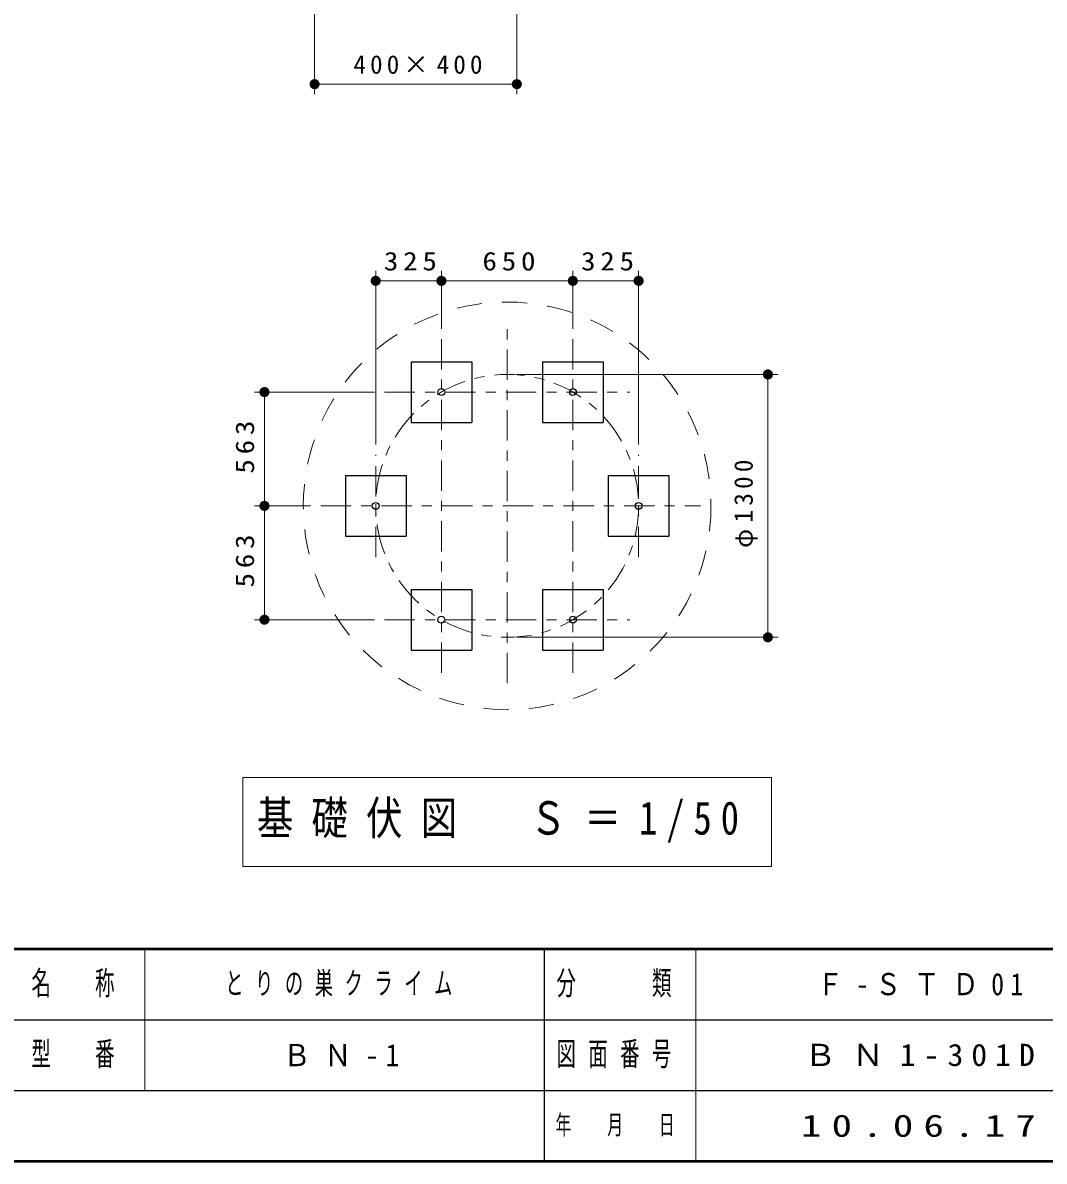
# Model space of a CAD drawing. Units: millimetres on the paper, with parts at other scales. Extents: x -365 to 0, y -12 to 257.
# Drawn here: x -181.6 to -80.6, y 0 to 112.6 of the extents above; entities that cross this region are included whole.
import ezdxf

# ---------------------------------------------------------------- set-up
doc = ezdxf.new("R2010")
doc.units = ezdxf.units.MM
doc.linetypes.add('USER1', pattern=[4.5, 2.5, -2])
doc.linetypes.add('USER2', pattern=[6, 3, -1, 1, -1])
doc.layers.add('LY_1', color=7, linetype='Continuous', lineweight=25)
doc.layers.add('LY_2', color=7, linetype='Continuous', lineweight=13)
doc.layers.add('LY_3', color=7, linetype='Continuous')
doc.styles.add('ＭＳ ゴシック', font='')
doc.styles.get('ＭＳ ゴシック').set_extended_font_data('MS Gothic')

# ---------------------------------------------------------------- blocks, each defined once
blk = doc.blocks.new('filled_dot')
at = {"color": 0, "linetype": 'Continuous', "lineweight": -2, "const_width": 1.25}
blk.add_lwpolyline([(-0.625, 0, 1), (0.625, 0, 1)], format="xyb", close=True, dxfattribs=at)

msp = doc.modelspace()

# ---------------------------------------------------------------- linework, layer by layer
at = {"layer": 'LY_1', "lineweight": 13}
for p, q in [((-152.718, 121.536), (-152.718, 105.536)), ((-132.718, 121.536), (-132.718, 105.536)), ((-132.718, 106.536), (-152.718, 106.536)), ((-146.676, 70.887), (-146.676, 88.081)), ((-140.176, 82.325), (-140.176, 88.081)), ((-127.176, 82.325), (-127.176, 88.081)), ((-120.676, 70.887), (-120.676, 88.081)), ((-146.676, 87.081), (-140.176, 87.081)), ((-140.176, 87.081), (-127.176, 87.081)), ((-127.176, 87.081), (-120.676, 87.081)), ((-132.676, 77.823), (-106.889, 77.823)), ((-107.889, 77.823), (-107.889, 51.823)), ((-146.797, 76.081), (-158.676, 76.081)), ((-157.676, 64.823), (-157.676, 76.081)), ((-153.114, 64.823), (-158.676, 64.823)), ((-153.114, 64.823), (-158.676, 64.823)), ((-157.676, 53.565), (-157.676, 64.823)), ((-146.797, 53.565), (-158.676, 53.565)), ((-132.676, 51.823), (-106.889, 51.823)), ((-159.826, 37.954), (-159.826, 29.154)), ((-107.526, 37.954), (-159.826, 37.954)), ((-107.526, 29.154), (-107.526, 37.954)), ((-159.826, 29.154), (-107.526, 29.154))]:
    msp.add_line(p, q, dxfattribs=at)
at = {"layer": 'LY_1', "linetype": 'USER2', "lineweight": 13}
for p, q in [((-133.676, 47.292), (-133.676, 82.801)), ((-140.176, 48.32), (-140.176, 81.325)), ((-127.176, 48.32), (-127.176, 81.325)), ((-145.797, 76.081), (-121.556, 76.081)), ((-146.676, 59.758), (-146.676, 69.887)), ((-120.676, 59.758), (-120.676, 69.887)), ((-152.114, 64.823), (-114.556, 64.823)), ((-145.797, 53.565), (-121.556, 53.565))]:
    msp.add_line(p, q, dxfattribs=at)
at = {"layer": 'LY_1'}
for p, q in [((-143.176, 79.081), (-143.176, 73.081)), ((-143.176, 79.081), (-137.176, 79.081)), ((-137.176, 79.081), (-137.176, 73.081)), ((-130.176, 79.081), (-130.176, 73.081)), ((-130.176, 79.081), (-124.176, 79.081)), ((-124.176, 79.081), (-124.176, 73.081)), ((-143.176, 73.081), (-137.176, 73.081)), ((-130.176, 73.081), (-124.176, 73.081)), ((-149.676, 67.823), (-149.676, 61.823)), ((-149.676, 67.823), (-143.676, 67.823)), ((-143.676, 67.823), (-143.676, 61.823)), ((-123.676, 67.823), (-123.676, 61.823)), ((-123.676, 67.823), (-117.676, 67.823)), ((-117.676, 67.823), (-117.676, 61.823)), ((-149.676, 61.823), (-143.676, 61.823)), ((-123.676, 61.823), (-117.676, 61.823)), ((-143.176, 56.565), (-143.176, 50.565)), ((-143.176, 56.565), (-137.176, 56.565)), ((-137.176, 56.565), (-137.176, 50.565)), ((-130.176, 56.565), (-130.176, 50.565)), ((-130.176, 56.565), (-124.176, 56.565)), ((-124.176, 56.565), (-124.176, 50.565)), ((-143.176, 50.565), (-137.176, 50.565)), ((-130.176, 50.565), (-124.176, 50.565))]:
    msp.add_line(p, q, dxfattribs=at)
at = {"layer": 'LY_1', "linetype": 'USER1', "lineweight": 13}
msp.add_circle((-133.676, 64.823), 20.16, dxfattribs=at)
at = {"layer": 'LY_1', "linetype": 'USER2', "lineweight": 13}
msp.add_circle((-133.676, 64.823), 13, dxfattribs=at)
at = {"layer": 'LY_1'}
for centre in [(-140.176, 76.081), (-127.176, 76.081), (-146.676, 64.823), (-120.676, 64.823), (-140.176, 53.565), (-127.176, 53.565)]:
    msp.add_circle(centre, 0.34, dxfattribs=at)
at = {"layer": 'LY_2', "lineweight": 50}
for p, q in [((-365, 21), (0, 21)), ((-365, 0), (0, 0))]:
    msp.add_line(p, q, dxfattribs=at)
at = {"layer": 'LY_2'}
for p, q in [((-169.5, 21), (-169.5, 7)), ((-115, 21), (-115, 0))]:
    msp.add_line(p, q, dxfattribs=at)
at = {"layer": 'LY_2', "lineweight": 25}
for p, q in [((-130, 21), (-130, 0)), ((-182.5, 14), (-70, 14)), ((-237.5, 7), (0, 7))]:
    msp.add_line(p, q, dxfattribs=at)

# ---------------------------------------------------------------- block references
at = {"layer": 'LY_1', "lineweight": 13, "xscale": 0.4, "yscale": 0.4}
for p in [(-152.718, 106.536), (-146.676, 87.081), (-140.176, 87.081), (-127.176, 87.081)]:
    msp.add_blockref('filled_dot', p, dxfattribs=at)
for p, rotation in [((-132.718, 106.536), 180), ((-140.176, 87.081), 180), ((-127.176, 87.081), 180), ((-120.676, 87.081), 180), ((-107.889, 77.823), 270), ((-157.676, 76.081), 270), ((-157.676, 64.823), 270), ((-157.676, 64.823), 90), ((-157.676, 53.565), 90), ((-107.889, 51.823), 90)]:
    msp.add_blockref('filled_dot', p, dxfattribs=dict(at, rotation=rotation))

# ---------------------------------------------------------------- texts
at = {"layer": 'LY_1', "style": 'ＭＳ ゴシック'}
for s, insert, char_height, attachment_point in [('\\T1.32;400×400', (-142.298, 107.536), 1.833, 8), ('\\T1.33;\\W1.15;325', (-143.01, 88.081), 1.833, 8), ('\\T1.33;\\W1.15;650', (-133.261, 88.081), 1.833, 8), ('\\T1.33;\\W1.15;325', (-123.51, 88.081), 1.833, 8), ('\\T1.5;\\W0.8;基礎伏図\u3000Ｓ＝1/50', (-158.426, 33.554), 3.299, 4)]:
    msp.add_mtext(s, dxfattribs=dict(at, insert=insert, char_height=char_height, attachment_point=attachment_point))
at = {"layer": 'LY_1', "char_height": 1.833, "attachment_point": 8, "rotation": 90, "style": 'ＭＳ ゴシック'}
for s, insert in [('\\T1.33;\\W1.15;563', (-158.676, 70.869)), ('\\T1.33;φ1300', (-108.889, 65.237)), ('\\T1.33;\\W1.15;563', (-158.676, 59.61))]:
    msp.add_mtext(s, dxfattribs=dict(at, insert=insert))
at = {"layer": 'LY_2', "attachment_point": 5, "style": 'ＭＳ ゴシック'}
for s, insert, char_height in [('\\T1.64;\\W0.6;名\u3000称', (-176, 17.5), 2.346), ('\\T1.64;\\W0.6;分\u3000\u3000類', (-122.5, 17.5), 2.346), ('\\T1.64;\\W0.6;型\u3000番', (-176, 10.5), 2.346), ('\\T1.64;\\W0.6;図面番号', (-122.5, 10.5), 2.346), ('\\T1.64;\\W0.6;年\u3000月\u3000日', (-122.5, 3.5), 1.906)]:
    msp.add_mtext(s, dxfattribs=dict(at, insert=insert, char_height=char_height))
at = {"layer": 'LY_3', "char_height": 2.199, "attachment_point": 5, "style": 'ＭＳ ゴシック'}
for s, insert in [('\\T1.64;\\W0.6;とりの巣クライム', (-149.75, 17.5)), ('\\T1.5;\\W0.85;Ｆ-ＳＴＤ01', (-92.5, 17.5)), ('\\T1.5;\\W0.9;ＢＮ-1', (-149.75, 10.5)), ('\\T1.5;\\W1.05;ＢＮ1-301D', (-92.5, 10.5)), ('\\T1.5;\\W1.35;10.06.17', (-92.5, 3.5))]:
    msp.add_mtext(s, dxfattribs=dict(at, insert=insert))

doc.saveas('drawing.dxf')
